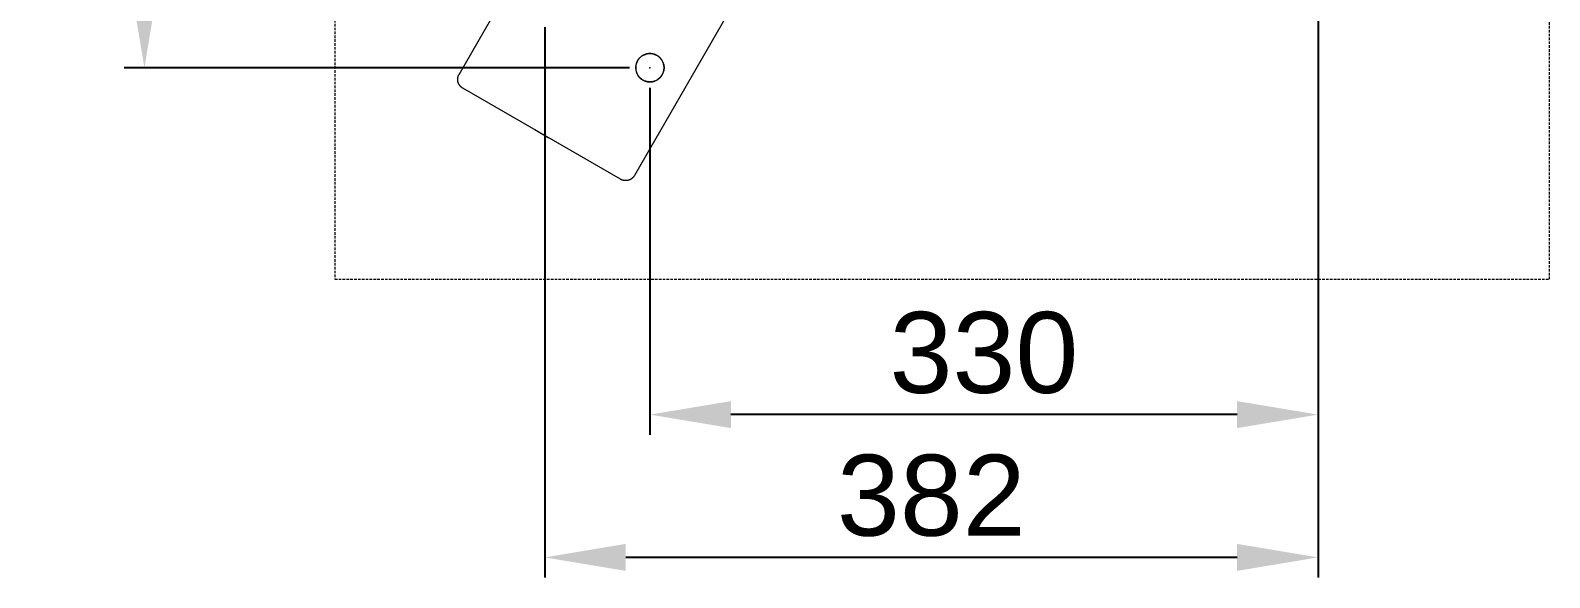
# Model space of a CAD drawing. Header units: millimetres. Extents: x -263 to 4879, y -277 to 2995.
# Drawn here: x 2177 to 2928, y 122 to 392 of the extents above; entities that cross this region are included whole.
import ezdxf

# ---------------------------------------------------------------- set-up
doc = ezdxf.new("R2010")
doc.units = ezdxf.units.MM
doc.header["$PDSIZE"] = -1
doc.linetypes.add('HIDDEN', pattern=[1.905, 1.27, -0.635])
for name, color, linetype, lineweight in [('ZANO_R', 7, 'Continuous', 0), ('ZANO_R_przerywana', 7, 'HIDDEN', 0), ('ZANO_W', 1, 'Continuous', 0)]:
    doc.layers.add(name, color=color, linetype=linetype, lineweight=lineweight)
doc.styles.add('Arial', font='arial.ttf')
doc.styles.get("Standard").update_dxf_attribs({"font": 'ARIALUNI.TTF'})
doc.dimstyles.new('pl i ang', dxfattribs={"dimtxt": 50, "dimasz": 50, "dimexe": 1.25, "dimexo": 0.625, "dimgap": 10, "dimtad": 1, "dimtoh": 1, "dimtxsty": 'Standard', "dimcen": 2.5, "dimclrd": 1, "dimclre": 1, "dimclrt": 1, "dimadec": 0, "dimazin": 0, "dimtfac": 1, "dimtmove": 0, "dimatfit": 3, "dimfxl": 1, "dimarcsym": 1})

# ---------------------------------------------------------------- blocks, each defined once
blk = doc.blocks.new('*D445')
at = {"layer": 'ZANO_W', "color": 1, "lineweight": -2}
for p, q in [((2813.44, 554.19), (2813.44, 192.29)), ((2483.45, 363.65), (2483.45, 192.29)), ((2773.44, 202.29), (2523.45, 202.29))]:
    blk.add_line(p, q, dxfattribs=at)
at = {"layer": 'ZANO_W', "color": 1}
for points in [[(2523.45, 208.96), (2523.45, 195.63), (2483.45, 202.29)], [(2773.44, 195.63), (2773.44, 208.96), (2813.44, 202.29)]]:
    blk.add_solid(points, dxfattribs=at)
at = {"layer": 'ZANO_W', "color": 1, "insert": (2648.45, 232.73), "char_height": 40, "attachment_point": 5, "style": 'Arial'}
blk.add_mtext('330', dxfattribs=at)
blk = doc.blocks.new('*D447')
at = {"layer": 'ZANO_W', "color": 1, "lineweight": -2}
for p, q in [((2473.46, 814.7), (2223.78, 814.7)), ((2233.78, 413.65), (2233.78, 774.7)), ((2473.45, 373.65), (2223.78, 373.65))]:
    blk.add_line(p, q, dxfattribs=at)
at = {"layer": 'ZANO_W', "color": 1}
for points in [[(2240.45, 774.7), (2227.11, 774.7), (2233.78, 814.7)], [(2227.11, 413.65), (2240.45, 413.65), (2233.78, 373.65)]]:
    blk.add_solid(points, dxfattribs=at)
at = {"layer": 'ZANO_W', "color": 1, "insert": (2203.7, 594.17), "char_height": 40, "attachment_point": 5, "rotation": 90, "style": 'Arial'}
blk.add_mtext('441', dxfattribs=at)
blk = doc.blocks.new('*D452')
at = {"layer": 'ZANO_W', "color": 1, "lineweight": -2}
for p, q in [((2813.44, 554.19), (2813.44, 121.76)), ((2431.49, 393.65), (2431.49, 121.76)), ((2773.44, 131.76), (2471.49, 131.76))]:
    blk.add_line(p, q, dxfattribs=at)
at = {"layer": 'ZANO_W', "color": 1}
for points in [[(2471.49, 138.43), (2471.49, 125.09), (2431.49, 131.76)], [(2773.44, 125.09), (2773.44, 138.43), (2813.44, 131.76)]]:
    blk.add_solid(points, dxfattribs=at)
at = {"layer": 'ZANO_W', "color": 1, "insert": (2622.46, 162.2), "char_height": 40, "attachment_point": 5, "style": 'Arial'}
blk.add_mtext('382', dxfattribs=at)

msp = doc.modelspace()

# ---------------------------------------------------------------- linework, layer by layer
at = {"layer": 'ZANO_R'}
for p, q in [((2389.18, 370.37), (2454.44, 483.4)), ((2541.04, 433.4), (2475.78, 320.37)), ((2476.62, 375.21), (2476.57, 374.98)), ((2476.68, 375.45), (2476.62, 375.21)), ((2476.75, 375.68), (2476.68, 375.45)), ((2476.82, 375.91), (2476.75, 375.68)), ((2476.91, 376.14), (2476.82, 375.91)), ((2477, 376.37), (2476.91, 376.14)), ((2477.1, 376.59), (2477, 376.37)), ((2477.2, 376.81), (2477.1, 376.59)), ((2477.31, 377.02), (2477.2, 376.81)), ((2477.44, 377.23), (2477.31, 377.02)), ((2477.56, 377.44), (2477.44, 377.23)), ((2477.7, 377.64), (2477.56, 377.44)), ((2477.84, 377.84), (2477.7, 377.64)), ((2477.99, 378.03), (2477.84, 377.84)), ((2478.15, 378.22), (2477.99, 378.03)), ((2478.31, 378.4), (2478.15, 378.22)), ((2478.48, 378.58), (2478.31, 378.4)), ((2478.65, 378.75), (2478.48, 378.58)), ((2478.83, 378.91), (2478.65, 378.75)), ((2479.01, 379.07), (2478.83, 378.91)), ((2479.21, 379.22), (2479.01, 379.07)), ((2479.4, 379.36), (2479.21, 379.22)), ((2479.6, 379.5), (2479.4, 379.36)), ((2479.81, 379.63), (2479.6, 379.5)), ((2480.02, 379.75), (2479.81, 379.63)), ((2480.23, 379.87), (2480.02, 379.75)), ((2480.45, 379.97), (2480.23, 379.87)), ((2480.67, 380.07), (2480.45, 379.97)), ((2480.89, 380.17), (2480.67, 380.07)), ((2481.12, 380.25), (2480.89, 380.17)), ((2481.35, 380.33), (2481.12, 380.25)), ((2481.59, 380.4), (2481.35, 380.33)), ((2481.82, 380.46), (2481.59, 380.4)), ((2482.06, 380.51), (2481.82, 380.46)), ((2482.3, 380.55), (2482.06, 380.51)), ((2482.54, 380.59), (2482.3, 380.55)), ((2482.78, 380.62), (2482.54, 380.59)), ((2483.02, 380.63), (2482.78, 380.62)), ((2483.26, 380.65), (2483.02, 380.63)), ((2483.51, 380.65), (2483.26, 380.65)), ((2483.75, 380.64), (2483.51, 380.65)), ((2483.99, 380.63), (2483.75, 380.64)), ((2484.23, 380.6), (2483.99, 380.63)), ((2484.48, 380.57), (2484.23, 380.6)), ((2484.72, 380.53), (2484.48, 380.57)), ((2484.95, 380.48), (2484.72, 380.53)), ((2485.19, 380.43), (2484.95, 380.48)), ((2485.42, 380.36), (2485.19, 380.43)), ((2485.66, 380.29), (2485.42, 380.36)), ((2485.89, 380.21), (2485.66, 380.29)), ((2486.11, 380.12), (2485.89, 380.21)), ((2486.33, 380.02), (2486.11, 380.12)), ((2486.55, 379.92), (2486.33, 380.02)), ((2486.77, 379.81), (2486.55, 379.92)), ((2486.98, 379.69), (2486.77, 379.81)), ((2487.19, 379.56), (2486.98, 379.69)), ((2487.39, 379.43), (2487.19, 379.56)), ((2487.59, 379.29), (2487.39, 379.43)), ((2487.78, 379.14), (2487.59, 379.29)), ((2487.97, 378.99), (2487.78, 379.14)), ((2488.15, 378.83), (2487.97, 378.99)), ((2488.33, 378.66), (2488.15, 378.83)), ((2488.5, 378.49), (2488.33, 378.66)), ((2488.67, 378.31), (2488.5, 378.49)), ((2488.83, 378.13), (2488.67, 378.31)), ((2488.98, 377.94), (2488.83, 378.13)), ((2489.12, 377.74), (2488.98, 377.94)), ((2489.26, 377.54), (2489.12, 377.74)), ((2489.39, 377.34), (2489.26, 377.54)), ((2489.52, 377.13), (2489.39, 377.34)), ((2489.64, 376.92), (2489.52, 377.13)), ((2489.75, 376.7), (2489.64, 376.92)), ((2489.85, 376.48), (2489.75, 376.7)), ((2489.94, 376.26), (2489.85, 376.48)), ((2490.03, 376.03), (2489.94, 376.26)), ((2490.11, 375.8), (2490.03, 376.03)), ((2490.18, 375.57), (2490.11, 375.8)), ((2490.24, 375.33), (2490.18, 375.57)), ((2490.3, 375.09), (2490.24, 375.33)), ((2388.51, 367.93), (2388.52, 368.1)), ((2388.51, 367.76), (2388.51, 367.93)), ((2388.52, 367.59), (2388.51, 367.76)), ((2388.52, 368.1), (2388.53, 368.27)), ((2388.53, 368.27), (2388.54, 368.44)), ((2388.54, 368.44), (2388.57, 368.61)), ((2388.57, 368.61), (2388.59, 368.78)), ((2388.59, 368.78), (2388.63, 368.95)), ((2388.63, 368.95), (2388.67, 369.11)), ((2388.67, 369.11), (2388.71, 369.28)), ((2388.71, 369.28), (2388.76, 369.44)), ((2388.76, 369.44), (2388.82, 369.6)), ((2388.82, 369.6), (2388.88, 369.76)), ((2388.88, 369.76), (2388.95, 369.92)), ((2388.95, 369.92), (2389.02, 370.07)), ((2389.02, 370.07), (2389.1, 370.22)), ((2389.1, 370.22), (2389.18, 370.37)), ((2476.46, 374.01), (2476.45, 373.77)), ((2476.45, 373.77), (2476.45, 373.53)), ((2476.45, 373.53), (2476.46, 373.28)), ((2476.47, 374.25), (2476.46, 374.01)), ((2476.46, 373.28), (2476.47, 373.04)), ((2476.5, 374.5), (2476.47, 374.25)), ((2476.47, 373.04), (2476.5, 372.8)), ((2476.53, 374.74), (2476.5, 374.5)), ((2476.5, 372.8), (2476.53, 372.56)), ((2476.57, 374.98), (2476.53, 374.74)), ((2476.53, 372.56), (2476.57, 372.32)), ((2476.57, 372.32), (2476.62, 372.08)), ((2476.62, 372.08), (2476.68, 371.85)), ((2476.68, 371.85), (2476.75, 371.61)), ((2476.75, 371.61), (2476.82, 371.38)), ((2476.82, 371.38), (2476.91, 371.15)), ((2476.91, 371.15), (2477, 370.93)), ((2477, 370.93), (2477.1, 370.7)), ((2477.1, 370.7), (2477.2, 370.49)), ((2477.2, 370.49), (2477.31, 370.27)), ((2477.31, 370.27), (2477.44, 370.06)), ((2477.44, 370.06), (2477.56, 369.85)), ((2477.56, 369.85), (2477.7, 369.65)), ((2477.7, 369.65), (2477.84, 369.45)), ((2477.84, 369.45), (2477.99, 369.26)), ((2477.99, 369.26), (2478.15, 369.08)), ((2478.15, 369.08), (2478.31, 368.89)), ((2478.31, 368.89), (2478.48, 368.72)), ((2478.48, 368.72), (2478.65, 368.55)), ((2478.65, 368.55), (2478.83, 368.39)), ((2478.83, 368.39), (2479.01, 368.23)), ((2479.01, 368.23), (2479.21, 368.08)), ((2479.21, 368.08), (2479.4, 367.93)), ((2479.4, 367.93), (2479.6, 367.8)), ((2479.6, 367.8), (2479.81, 367.67)), ((2486.98, 367.61), (2487.19, 367.73)), ((2487.19, 367.73), (2487.39, 367.87)), ((2487.39, 367.87), (2487.59, 368.01)), ((2487.59, 368.01), (2487.78, 368.15)), ((2487.78, 368.15), (2487.97, 368.31)), ((2487.97, 368.31), (2488.15, 368.47)), ((2488.15, 368.47), (2488.33, 368.63)), ((2488.33, 368.63), (2488.5, 368.81)), ((2488.5, 368.81), (2488.67, 368.98)), ((2488.67, 368.98), (2488.83, 369.17)), ((2488.83, 369.17), (2488.98, 369.36)), ((2488.98, 369.36), (2489.12, 369.55)), ((2489.12, 369.55), (2489.26, 369.75)), ((2489.26, 369.75), (2489.39, 369.96)), ((2489.39, 369.96), (2489.52, 370.17)), ((2489.52, 370.17), (2489.64, 370.38)), ((2489.64, 370.38), (2489.75, 370.59)), ((2489.75, 370.59), (2489.85, 370.82)), ((2489.85, 370.82), (2489.94, 371.04)), ((2489.94, 371.04), (2490.03, 371.27)), ((2490.03, 371.27), (2490.11, 371.5)), ((2490.11, 371.5), (2490.18, 371.73)), ((2490.18, 371.73), (2490.24, 371.96)), ((2490.24, 371.96), (2490.3, 372.2)), ((2490.34, 374.86), (2490.3, 375.09)), ((2490.3, 372.2), (2490.34, 372.44)), ((2490.38, 374.62), (2490.34, 374.86)), ((2490.34, 372.44), (2490.38, 372.68)), ((2490.41, 374.38), (2490.38, 374.62)), ((2490.38, 372.68), (2490.41, 372.92)), ((2490.43, 374.13), (2490.41, 374.38)), ((2490.41, 372.92), (2490.43, 373.16)), ((2490.44, 373.89), (2490.43, 374.13)), ((2490.43, 373.16), (2490.44, 373.4)), ((2490.45, 373.65), (2490.44, 373.89)), ((2490.44, 373.4), (2490.45, 373.65)), ((2388.53, 367.42), (2388.52, 367.59)), ((2388.55, 367.25), (2388.53, 367.42)), ((2388.57, 367.08), (2388.55, 367.25)), ((2388.6, 366.91), (2388.57, 367.08)), ((2388.64, 366.75), (2388.6, 366.91)), ((2388.68, 366.58), (2388.64, 366.75)), ((2388.73, 366.42), (2388.68, 366.58)), ((2388.78, 366.25), (2388.73, 366.42)), ((2388.84, 366.09), (2388.78, 366.25)), ((2388.9, 365.93), (2388.84, 366.09)), ((2388.97, 365.78), (2388.9, 365.93)), ((2389.05, 365.62), (2388.97, 365.78)), ((2389.12, 365.47), (2389.05, 365.62)), ((2389.21, 365.32), (2389.12, 365.47)), ((2389.3, 365.18), (2389.21, 365.32)), ((2389.39, 365.04), (2389.3, 365.18)), ((2389.49, 364.9), (2389.39, 365.04)), ((2389.6, 364.76), (2389.49, 364.9)), ((2389.71, 364.63), (2389.6, 364.76)), ((2389.82, 364.5), (2389.71, 364.63)), ((2389.94, 364.38), (2389.82, 364.5)), ((2390.06, 364.26), (2389.94, 364.38)), ((2390.18, 364.14), (2390.06, 364.26)), ((2390.31, 364.03), (2390.18, 364.14)), ((2390.44, 363.92), (2390.31, 364.03)), ((2390.58, 363.82), (2390.44, 363.92)), ((2390.72, 363.72), (2390.58, 363.82)), ((2390.86, 363.63), (2390.72, 363.72)), ((2391.01, 363.54), (2390.86, 363.63)), ((2468.95, 318.54), (2391.01, 363.54)), ((2479.81, 367.67), (2480.02, 367.55)), ((2480.02, 367.55), (2480.23, 367.43)), ((2480.23, 367.43), (2480.45, 367.32)), ((2480.45, 367.32), (2480.67, 367.22)), ((2480.67, 367.22), (2480.89, 367.13)), ((2480.89, 367.13), (2481.12, 367.04)), ((2481.12, 367.04), (2481.35, 366.97)), ((2481.35, 366.97), (2481.59, 366.9)), ((2481.59, 366.9), (2481.82, 366.84)), ((2481.82, 366.84), (2482.06, 366.79)), ((2482.06, 366.79), (2482.3, 366.74)), ((2482.3, 366.74), (2482.54, 366.71)), ((2482.54, 366.71), (2482.78, 366.68)), ((2482.78, 366.68), (2483.02, 366.66)), ((2483.02, 366.66), (2483.26, 366.65)), ((2483.26, 366.65), (2483.51, 366.65)), ((2483.51, 366.65), (2483.75, 366.65)), ((2483.75, 366.65), (2483.99, 366.67)), ((2483.99, 366.67), (2484.23, 366.69)), ((2484.23, 366.69), (2484.48, 366.72)), ((2484.48, 366.72), (2484.72, 366.76)), ((2484.72, 366.76), (2484.95, 366.81)), ((2484.95, 366.81), (2485.19, 366.87)), ((2485.19, 366.87), (2485.42, 366.93)), ((2485.42, 366.93), (2485.66, 367.01)), ((2485.66, 367.01), (2485.89, 367.09)), ((2485.89, 367.09), (2486.11, 367.17)), ((2486.11, 367.17), (2486.33, 367.27)), ((2486.33, 367.27), (2486.55, 367.37)), ((2486.55, 367.37), (2486.77, 367.49)), ((2486.77, 367.49), (2486.98, 367.61)), ((2426.54, 343.07), (2433.46, 339.07)), ((2469.1, 318.46), (2468.95, 318.54)), ((2469.25, 318.38), (2469.1, 318.46)), ((2469.41, 318.31), (2469.25, 318.38)), ((2469.57, 318.24), (2469.41, 318.31)), ((2469.73, 318.18), (2469.57, 318.24)), ((2469.89, 318.13), (2469.73, 318.18)), ((2470.05, 318.07), (2469.89, 318.13)), ((2470.21, 318.03), (2470.05, 318.07)), ((2470.38, 317.99), (2470.21, 318.03)), ((2470.55, 317.96), (2470.38, 317.99)), ((2470.72, 317.93), (2470.55, 317.96)), ((2470.89, 317.91), (2470.72, 317.93)), ((2471.06, 317.89), (2470.89, 317.91)), ((2471.23, 317.88), (2471.06, 317.89)), ((2471.4, 317.87), (2471.23, 317.88)), ((2471.57, 317.88), (2471.4, 317.87)), ((2471.74, 317.88), (2471.57, 317.88)), ((2471.91, 317.89), (2471.74, 317.88)), ((2472.08, 317.91), (2471.91, 317.89)), ((2472.25, 317.94), (2472.08, 317.91)), ((2472.41, 317.97), (2472.25, 317.94)), ((2472.58, 318), (2472.41, 317.97)), ((2472.75, 318.04), (2472.58, 318)), ((2472.91, 318.09), (2472.75, 318.04)), ((2473.07, 318.14), (2472.91, 318.09)), ((2473.23, 318.2), (2473.07, 318.14)), ((2473.39, 318.27), (2473.23, 318.2)), ((2473.55, 318.33), (2473.39, 318.27)), ((2473.7, 318.41), (2473.55, 318.33)), ((2473.85, 318.49), (2473.7, 318.41)), ((2474, 318.57), (2473.85, 318.49)), ((2474.15, 318.66), (2474, 318.57)), ((2474.29, 318.76), (2474.15, 318.66)), ((2474.43, 318.86), (2474.29, 318.76)), ((2474.56, 318.96), (2474.43, 318.86)), ((2474.7, 319.07), (2474.56, 318.96)), ((2474.82, 319.18), (2474.7, 319.07)), ((2474.95, 319.3), (2474.82, 319.18)), ((2475.07, 319.42), (2474.95, 319.3)), ((2475.18, 319.55), (2475.07, 319.42)), ((2475.3, 319.67), (2475.18, 319.55)), ((2475.4, 319.81), (2475.3, 319.67)), ((2475.5, 319.94), (2475.4, 319.81)), ((2475.6, 320.08), (2475.5, 319.94)), ((2475.7, 320.23), (2475.6, 320.08)), ((2475.78, 320.37), (2475.7, 320.23))]:
    msp.add_line(p, q, dxfattribs=at)
msp.add_circle((2483.45, 373.65), 7, dxfattribs=at)
msp.add_point((2483.45, 373.65), dxfattribs=at)
at = {"layer": 'ZANO_R_przerywana'}
for p, q in [((2327.84, 919.19), (2327.84, 269.19)), ((2927.84, 269.19), (2927.84, 919.19)), ((2327.84, 269.19), (2927.84, 269.19))]:
    msp.add_line(p, q, dxfattribs=at)

# ---------------------------------------------------------------- dimensions: what is measured, and where the dimension line sits
at = {"layer": 'ZANO_W'}
dim = msp.add_linear_dim(base=(2233.78, 814.7), p1=(2483.45, 373.65), p2=(2483.46, 814.7), angle=90, dimstyle='pl i ang', override={"dimtxt": 40, "dimasz": 40, "dimexe": 10, "dimexo": 10, "dimtoh": 0, "dimdec": 0, "dimtxsty": 'Arial', "dimtdec": 0, "dimtmove": 1}, dxfattribs=at)
dim.commit()
dim.dimension.update_dxf_attribs({"geometry": '*D447', "text_midpoint": (2203.7, 594.17)})
for base, p2, picture, middle in [((2431.49, 131.76), (2431.49, 403.65), '*D452', (2622.46, 162.2)), ((2483.45, 202.29), (2483.45, 373.65), '*D445', (2648.45, 232.73))]:
    dim = msp.add_linear_dim(base=base, p1=(2813.44, 564.19), p2=p2, dimstyle='pl i ang', override={"dimtxt": 40, "dimasz": 40, "dimexe": 10, "dimexo": 10, "dimtoh": 0, "dimdec": 0, "dimtxsty": 'Arial', "dimtdec": 0, "dimtmove": 1}, dxfattribs=at)
    dim.commit()
    dim.dimension.update_dxf_attribs({"geometry": picture, "text_midpoint": middle})

doc.saveas('drawing.dxf')
